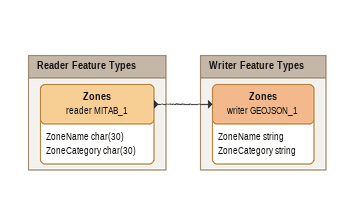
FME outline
Bookmark: Reader Feature Types
Zones (reader MITAB_1)
    attributes: ZoneName char(30), ZoneCategory char(30)
    -> Zones (writer GEOJSON_1)

Bookmark: Writer Feature Types
Zones (writer GEOJSON_1)
    attributes: ZoneName string, ZoneCategory string
